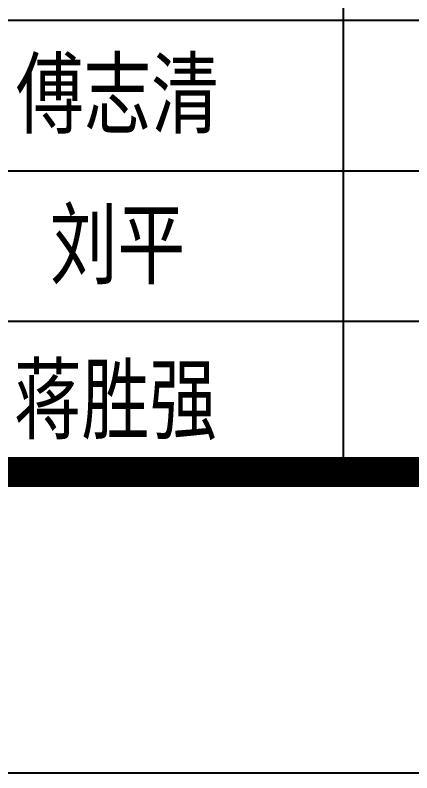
# Model space of a CAD drawing. Header units: inches. Extents: x -1128797 to -980297, y 1991282 to 2033282.
# Drawn here: x -997387 to -996069, y 1991282 to 1993800 of the extents above; entities that cross this region are included whole.
import ezdxf
from ezdxf.enums import TextEntityAlignment as Align

# ---------------------------------------------------------------- set-up
doc = ezdxf.new("R2010")
doc.units = ezdxf.units.IN
doc.header["$MEASUREMENT"] = 0
for name, color, linetype in [('1', 1, 'Continuous'), ('102', 8, 'Continuous'), ('PUB_TITLE', 4, 'Continuous'), ('XD修改V1.1', 1, 'Continuous'), ('图框', 7, 'Continuous')]:
    doc.layers.add(name, color=color, linetype=linetype)
doc.styles.add('ST', font='', dxfattribs={"width": 0.7, "height": 3})
doc.styles.get('ST').set_extended_font_data('SimSun')

# ---------------------------------------------------------------- blocks, each defined once
blk = doc.blocks.new('A$C1C4A14D2')
at = {"layer": '102', "color": 240, "style": 'ST', "width": 0.75}
for s, p in [('傅志清', (7.5, -13.524)), ('刘平', (7.5, -18.524)), ('蒋胜强', (7.435, -23.682))]:
    blk.add_text(s, height=2.2, dxfattribs=at).set_placement(p, align=Align.CENTER)
blk = doc.blocks.new('A$C7E80777F')
at = {"layer": 'XD修改V1.1', "color": 1, "linetype": 'Continuous'}
blk.add_blockref('A$C1C4A14D2', (0, 0), dxfattribs=at)

msp = doc.modelspace()

# ---------------------------------------------------------------- linework, layer by layer
at = {"layer": '1', "color": 1}
msp.add_lwpolyline([(-980297.40571, 2033281.5788), (-1128797.40571, 2033281.5788), (-1128797.40571, 1991281.5788), (-980297.40571, 1991281.5788)], dxfattribs=at)
at = {"layer": 'PUB_TITLE', "color": 1, "const_width": 100}
for points in [[(-1126297.40571, 1992281.5788), (-981297.40571, 1992281.5788), (-981297.40571, 2032281.5788), (-1126297.40571, 2032281.5788)], [(-981297.40571, 2032281.5788), (-1126297.40571, 2032281.5788), (-1126297.40571, 1992281.5788), (-981297.40571, 1992281.5788)]]:
    msp.add_lwpolyline(points, dxfattribs=at)
at = {"layer": '图框', "color": 240, "ltscale": 0.5}
for p, q in [((-996297.40571, 1995281.5788), (-996297.40571, 1992281.5788)), ((-994797.40571, 1993781.5788), (-999297.40571, 1993781.5788)), ((-994797.40571, 1993281.5788), (-999297.40571, 1993281.5788)), ((-994797.40571, 1992781.5788), (-999297.40571, 1992781.5788))]:
    msp.add_line(p, q, dxfattribs=at)
at = {"layer": '图框', "color": 240, "const_width": 60}
msp.add_lwpolyline([(-1000797.40571, 1996487.40266), (-981297.40571, 1996487.8288), (-981297.40571, 1992281.5788), (-1000797.40571, 1992281.5788)], close=True, dxfattribs=at)

# ---------------------------------------------------------------- block references
at = {"layer": 'XD修改V1.1', "color": 1, "linetype": 'Continuous', "xscale": 100, "yscale": 100, "zscale": 100}
msp.add_blockref('A$C7E80777F', (-997797.40571, 1994781.5788), dxfattribs=at)

doc.saveas('drawing.dxf')
